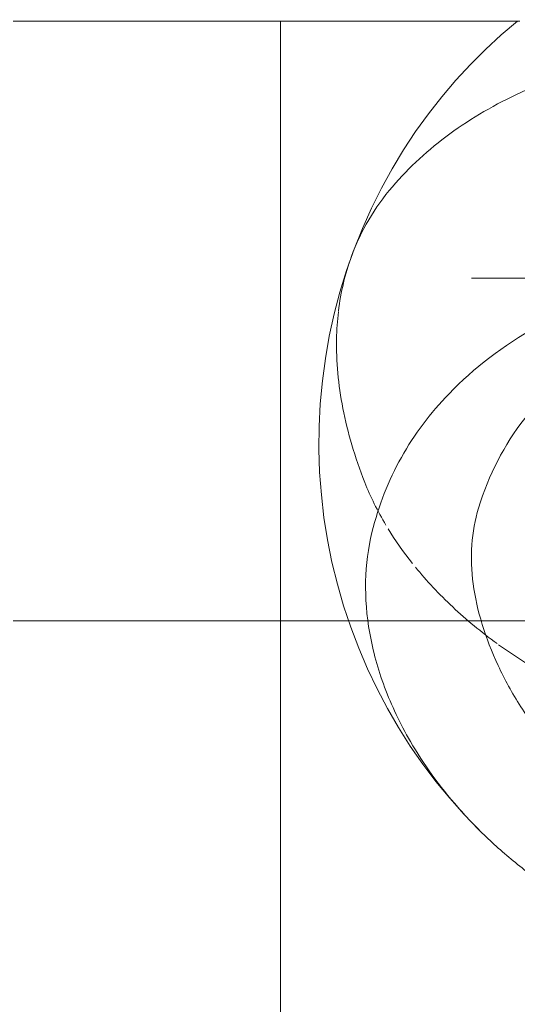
# Model space of a CAD drawing. Header units: millimetres. Extents: x -4000 to 187956, y -58990 to 162485.
# Drawn here: x 2271.3 to 2432.6, y 24380.3 to 24699.2 of the extents above; entities that cross this region are included whole.
import ezdxf

# ---------------------------------------------------------------- set-up
doc = ezdxf.new("R2010")
doc.units = ezdxf.units.MM
for name, color, linetype, lineweight in [('A-FLOR', 192, 'Continuous', 13), ('A-FLOR-PATT', 8, 'Continuous', 13), ('P-SANR-FIXT', 6, 'Continuous', 9)]:
    doc.layers.add(name, color=color, linetype=linetype, lineweight=lineweight)

# ---------------------------------------------------------------- blocks, each defined once
blk = doc.blocks.new('C307 - C307-V813-0_000')
at = {"layer": 'P-SANR-FIXT', "color": 252}
for p, q in [((119.28, 83.09), (77.2, 83.09)), ((121.6, 83.09), (96.2, 83.09))]:
    blk.add_line(p, q, dxfattribs=at)
at = {"layer": 'P-SANR-FIXT', "color": 250, "flags": 128}
for points in [[(106.75, 0), (111.96, 4.44), (117.02, 9.11), (121.91, 14), (126.63, 19.11), (131.17, 24.44), (135.51, 29.97), (139.64, 35.7), (143.56, 41.62), (147.25, 47.73), (150.7, 54.01), (153.91, 60.45), (156.87, 67.05), (159.56, 73.78), (161.98, 80.64), (164.13, 87.62), (165.99, 94.7), (167.56, 101.87), (168.83, 109.11), (169.81, 116.41), (170.49, 123.75), (170.86, 131.12), (170.92, 138.5), (170.69, 145.88), (170.14, 153.23), (169.3, 160.55), (168.15, 167.82), (166.71, 175.02), (164.97, 182.14), (162.95, 189.17), (160.65, 196.08), (158.07, 202.87), (155.23, 209.53), (152.13, 216.04), (148.78, 222.39), (145.19, 228.58), (141.37, 234.58), (137.33, 240.4), (133.08, 246.02), (128.63, 251.43), (123.99, 256.64), (119.17, 261.63), (116.29, 264.42)], [(106.75, 0), (111.96, 4.44), (117.02, 9.11), (121.91, 14), (126.63, 19.11), (131.17, 24.44), (135.51, 29.97), (139.64, 35.7), (143.56, 41.62), (147.25, 47.73), (150.7, 54.01), (153.91, 60.45), (156.87, 67.05), (159.56, 73.78), (160.63, 76.71)]]:
    blk.add_lwpolyline(points, dxfattribs=at)
at = {"layer": 'P-SANR-FIXT', "color": 250}
for points, knots in [([(50.95, 302.34), (61.19, 299.14), (75.65, 293.16), (91.12, 284.07), (99.35, 278.47), (105.29, 274.01), (110.93, 269.35), (118, 262.96), (126.12, 254.5), (134.5, 243.97), (142.95, 230.92), (150.27, 215.45), (155.07, 197.95), (156.36, 181.06), (155.01, 170.51), (153.77, 165.4)], [-1, -1, -1, -1, -0.861111, -0.791667, -0.756944, -0.722222, -0.6875, -0.652778, -0.583333, -0.513889, -0.444444, -0.333333, -0.222222, -0.111111, 0, 0, 0, 0]), ([(153.77, 165.4), (152.7, 161.05), (150.07, 152.66), (142.66, 137.08), (127.96, 117.62), (106.5, 101.36), (83.64, 89.89), (71.08, 85.09), (64.5, 82.9)], [-1, -1, -1, -1, -0.892857, -0.785714, -0.571429, -0.285714, -0.142857, 0, 0, 0, 0]), ([(42.56, 89.71), (49.43, 91.87), (62.35, 96.73), (84.84, 108.52), (106.16, 127.44), (115.97, 146.84), (119.28, 157.53)], [0, 0, 0, 0, 0.166667, 0.333333, 0.666667, 1, 1, 1, 1]), ([(164.6, 93.8), (163.85, 87.56), (161.4, 77.25), (155.14, 64.02), (150.05, 56.92), (147.16, 53.55)], [-0.4798588, -0.4798588, -0.4798588, -0.4798588, -0.2857143, -0.1428571, 0, 0, 0, 0]), ([(147.16, 53.55), (141.72, 47.21), (129.3, 35.81), (110.04, 24.61), (92.23, 17.39), (80.04, 13.58), (70.88, 11.27), (65.45, 10.06), (61.25, 9.2), (56.94, 8.4), (52.54, 7.63), (48.75, 7.05), (45.65, 6.61), (43.28, 6.3), (40.86, 6), (37.6, 5.62), (33.43, 5.17), (28.27, 4.69), (23.18, 4.33), (19.75, 4.15), (18.14, 4.07)], [-1, -1, -1, -1, -0.8, -0.6, -0.5, -0.4, -0.35, -0.325, -0.3, -0.275, -0.25, -0.225, -0.2125, -0.2, -0.1875, -0.175, -0.15, -0.125, -0.1, -0.07818, -0.07818, -0.07818, -0.07818])]:
    blk.add_open_spline(points, degree=3, knots=knots, dxfattribs=at)
for points in [[(121.01, 182.09), (120.44, 186.39), (118.49, 195.12), (113.31, 208.47), (106, 221.88), (99.68, 230.6), (96.2, 234.93)], [(119.28, 157.53), (120.47, 161.4), (121.19, 165.38), (121.47, 169.48)], [(105.94, 0), (106.68, 0), (106.91, 0), (106.64, 0)], [(105.94, 0), (106.68, 0), (106.91, 0), (106.64, 0)]]:
    blk.add_open_spline(points, degree=3, dxfattribs=at)
at = {"layer": 'P-SANR-FIXT', "color": 252}
for points in [[(96.88, 211.88), (102.48, 208.75), (107.8, 205.35), (112.81, 201.74)], [(113.28, 201.4), (118.43, 197.65), (128.03, 189.71), (136.09, 181.08), (139.7, 176.65)], [(121.47, 169.48), (121.74, 173.58), (121.58, 177.8), (121.01, 182.09)], [(140.68, 175.44), (143.6, 171.75), (146.24, 167.99), (148.57, 164.2)], [(149.24, 163.09), (151.98, 158.51), (154.26, 153.88), (156.09, 149.22)]]:
    blk.add_open_spline(points, degree=3, dxfattribs=at)
blk.add_open_spline([(156.09, 149.22), (159.29, 141.05), (163.99, 125.06), (165.64, 106.86), (164.96, 96.88), (164.63, 94)], degree=3, knots=[-1, -1, -1, -1, -0.7857143, -0.5714286, -0.4820038, -0.4820038, -0.4820038, -0.4820038], dxfattribs=at)
blk = doc.blocks.new('CMF2_NHAXUONG_A_rvt-1-0_000')
at = {"layer": 'A-FLOR-PATT', "lineweight": 9}
h = blk.add_hatch(dxfattribs=at)
h.set_pattern_fill('FP_25', color=252, style=0, pattern_type=2)
h.set_pattern_definition([(89.998, (160159.3, 137898.8), (-600, 0.021), []), (179.998, (160159.3, 137898.8), (-0.021, -600), [])])
h.paths.add_polyline_path([(154749.88, 498.91), (160009.36, 498.91), (160009.25, 1898.5), (156700.32, 1898.5), (156700.43, 1498.54), (156600.36, 1498.54), (156600.36, 2298.53), (158059.01, 2298.53), (158058.95, 5748.61), (156099.89, 5748.43), (156099.89, 4399.9), (155999.89, 4399.9), (155999.89, 5748.49), (154749.88, 5748.54), (154749.88, 751.94)])
h.paths.add_polyline_path([(160209.3, 1748.67), (165509.36, 1749.4), (165509.05, 3698.26), (162659.15, 3698.26), (162659.15, 3548.45), (162459.15, 3548.45), (162459.14, 4948.7), (161059.26, 4948.83), (161059.26, 4898.28), (160209.36, 4898.91), (160209.25, 3698.45), (160859.15, 3698.45), (160859.15, 3498.45), (160209.15, 3498.45), (160209.29, 1919.98)])
h.paths.add_polyline_path([(158997.49, 2198.53), (159409.36, 2198.53), (159409.36, 3498.62), (158258.79, 3498.62), (158258.79, 2198.53), (158714.04, 2198.53)])
h.paths.add_polyline_path([(159280.91, 3698.45), (160009.15, 3698.45), (160009.15, 4898.73), (159959.05, 4898.64), (159959.85, 5848.63), (158258.55, 5848.62), (158258.55, 3698.45)])
h.paths.add_polyline_path([(83409.05, 5348.51), (85559.05, 5348.51), (85559.05, 6948.51), (83409.05, 6948.51), (83409.05, 5424.09)])
h.paths.add_polyline_path([(83209.26, 5348.6), (83209.26, 10108.83), (82009.26, 10108.83), (82009.26, 8808.83), (80984.26, 8808.83), (80984.05, 7248.51), (82234.05, 7248.51), (82234.05, 5348.6)])
h.paths.add_polyline_path([(80485.39, 6361.01), (80784.26, 6361.01), (80784.26, 8808.83), (79759.26, 8808.83), (79759.26, 10108.83), (78559.26, 10108.83), (78559.26, 6361.01), (79918.52, 6361.01)])
h.paths.add_polyline_path([(79959.26, 9008.83), (81809.26, 9008.83), (81809.26, 10208.83), (79959.26, 10208.83), (79959.26, 10096.24)])
h.paths.add_polyline_path([(5374.56, 15998.65), (5859.05, 15998.65), (5859.05, 18498.58), (509.05, 18498.58), (509.05, 17048.64), (4299.78, 17048.64), (4299.78, 15998.65), (5091.13, 15998.65)])
h.paths.add_polyline_path([(4409.04, 18698.58), (5959.05, 18698.58), (5959.05, 20998.58), (4409.04, 20998.58), (4409.04, 19440.54)])
h.paths.add_polyline_path([(509.05, 21198.58), (5859.05, 21198.58), (5859.05, 24898.28), (3969.26, 24898.28), (3969.26, 22848.58), (4609.26, 22848.58), (4609.26, 22743.94), (3769.26, 22743.94), (3769.26, 24698.75), (509.05, 24698.75), (509.05, 22798.58), (2129.26, 22798.58), (2129.26, 23198.57), (2229.26, 23198.57), (2229.26, 22398.58), (509.05, 22398.58), (509.05, 21776.61)])
h.paths.add_polyline_path([(4249.78, 73948.54), (5800.21, 73948.65), (5800.21, 76398.64), (4359.05, 76398.64), (4359.05, 76098.6), (509.26, 76098.68), (509.26, 73998.61), (4159.05, 73998.61), (4159.05, 74648.65), (4249.78, 74648.65), (4249.78, 74338.3)])
h.paths.add_polyline_path([(161750.21, 73948.54), (161750.21, 74640.01), (161850.21, 74640.01), (161850.31, 73998.61), (165509.37, 73998.69), (165509.37, 76098.68), (161659.47, 76098.6), (161659.47, 76398.64), (160200, 76398.64), (160200, 73948.65), (161548.41, 73948.55)])
h.paths.add_polyline_path([(161548.41, 76598.64), (161659.05, 76598.64), (161659.05, 78298.64), (160209.05, 78298.64), (160209.05, 76598.64)])
h.paths.add_polyline_path([(5091.13, 76598.64), (5809.48, 76598.64), (5809.48, 78298.64), (4359.48, 78298.64), (4359.48, 76598.64)])
h.paths.add_polyline_path([(160199.74, 78498.64), (161659.31, 78498.66), (161659.63, 78798.62), (165509.58, 78798.68), (165509.05, 80348.64), (161859.47, 80348.64), (161859.47, 80048.65), (161750, 80048.65), (161750, 80948.67), (160200.17, 80948.25), (160200.03, 80178.48)])
h.paths.add_polyline_path([(5709.48, 78498.64), (5709.48, 80948.28), (4250, 80948.28), (4250, 80299.28), (4149.79, 80299.28), (4149.79, 80348.64), (509.26, 80348.64), (508.94, 78798.68), (4159.16, 78798.6), (4159.48, 78498.64), (5091.13, 78498.64)])
h.paths.add_polyline_path([(86109.47, 132101.22), (86109.47, 133323.82), (84609.47, 133323.82), (84609.47, 132101.22)])
h.paths.add_polyline_path([(83259.47, 132200.86), (84409.47, 132200.86), (84409.47, 133523.82), (85259.47, 133523.82), (85259.26, 134848.41), (83259.47, 134848.41), (83259.47, 132740.17)])
h.paths.add_polyline_path([(87459.26, 132201.22), (87459.26, 134848.59), (85459.47, 134848.23), (85459.47, 133523.82), (86309.47, 133526.05), (86309.47, 132201.22), (86721.01, 132201.22)])
h.paths.add_polyline_path([(11209.15, 135098.74), (11209.05, 140698.73), (6109.26, 140698.73), (6109.26, 139698.74), (6059.05, 139698.74), (6059.05, 139098.68), (9550.26, 139098.7), (9550.26, 139498.69), (9650.26, 139498.69), (9650.26, 138698.69), (7959.61, 138698.69), (7959.61, 135098.75), (9859.05, 135098.75), (9859.05, 137148.74), (9259.05, 137148.74), (9259.05, 137348.74), (10059.05, 137348.74), (10059.05, 135098.75), (10759.87, 135098.75)])
h.paths.add_polyline_path([(156349.86, 135098.75), (156349.86, 136499.69), (156449.86, 136499.69), (156449.86, 135098.77), (158059.12, 135098.85), (158059.12, 138698.69), (156349.85, 138698.69), (156349.86, 139498.69), (156449.86, 139498.69), (156449.85, 139098.7), (159959.68, 139098.68), (159959.68, 140698.82), (154809.15, 140698.64), (154808.94, 135098.75)])
h.paths.add_polyline_path([(162549.79, 135998.6), (162549.79, 137398.75), (162659.05, 137398.75), (162659.05, 137248.8), (165509.38, 137248.82), (165509.63, 139448.5), (160159.47, 139448.5), (160159.47, 137398.75), (160750.21, 137398.75), (160750.21, 137298.75), (160149.79, 137298.75), (160149.79, 135998.83), (161548.41, 135998.7)])
h.paths.add_polyline_path([(3449.79, 135998.67), (5900.21, 135998.74), (5900.21, 137297.57), (5248.63, 137297.57), (5248.63, 137398.75), (5859.05, 137398.75), (5859.05, 139448.73), (509.36, 139448.73), (509.36, 137248.77), (3449.79, 137249.9), (3449.79, 136244.28)])
h.paths.add_polyline_path([(6059.05, 137398.75), (7159.62, 137398.75), (7159.62, 138698.69), (6059.05, 138698.69), (6059.05, 137412.32)])
h.paths.add_polyline_path([(158858.92, 137398.75), (159959.05, 137398.75), (159959.05, 138698.69), (158858.92, 138698.69), (158858.92, 137412.32)])
at = {"layer": 'A-FLOR', "color": 93, "lineweight": 15}
blk.add_line((2144.79, 24698.75), (2432.41, 24698.75), dxfattribs=at)
at = {"layer": 'A-FLOR', "color": 94, "lineweight": 15}
blk.add_line((2432.41, 24698.75), (2144.79, 24698.75), dxfattribs=at)
at = {"layer": 'P-SANR-FIXT', "color": 250, "lineweight": 9, "rotation": 180}
blk.add_blockref('C307 - C307-V813-0_000', (2539.04, 24698.75), dxfattribs=at)

msp = doc.modelspace()

# ---------------------------------------------------------------- block references
at = {"lineweight": 5}
msp.add_blockref('CMF2_NHAXUONG_A_rvt-1-0_000', (0, 0), dxfattribs=at)

doc.saveas('drawing.dxf')
